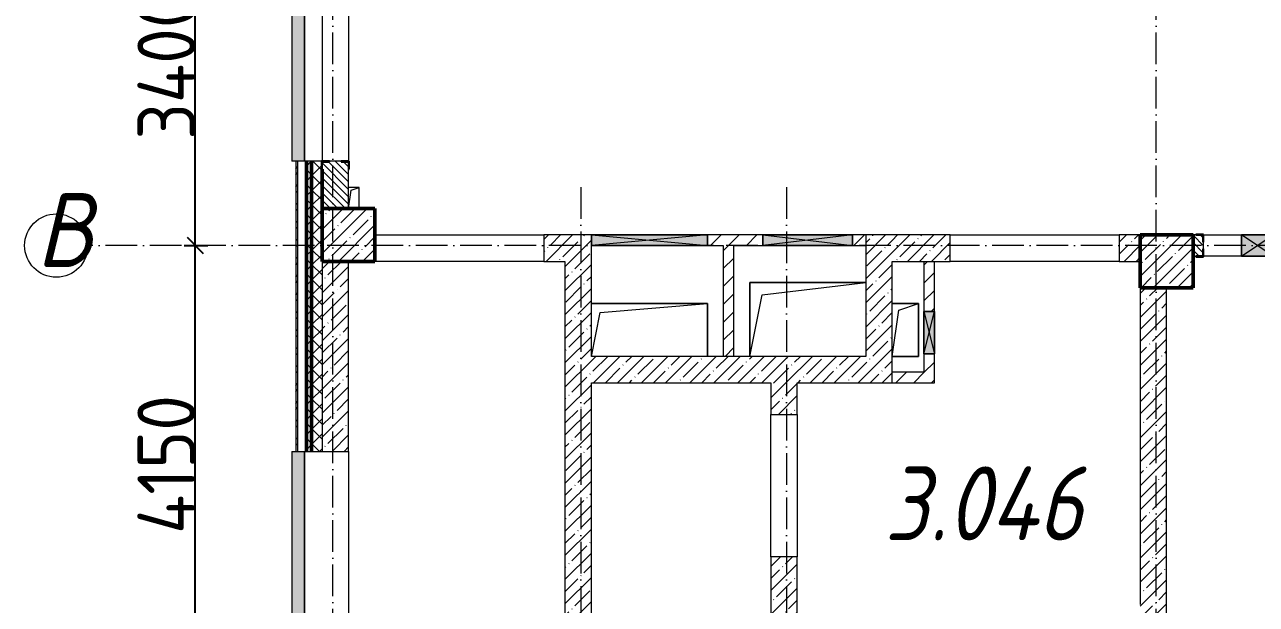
# Model space of a CAD drawing. Header units: millimetres. Extents: x -12989 to 629078, y -109036 to 555275.
# Drawn here: x 518241 to 529910, y -87935 to -82441 of the extents above; entities that cross this region are included whole.
import ezdxf

# ---------------------------------------------------------------- set-up
doc = ezdxf.new("R2010")
doc.units = ezdxf.units.MM
doc.linetypes.add('50_200_ШТРИХ_1Т_ш5_п1_п1_', pattern=[700, 500, -100, 0, -100])
for name, color, linetype, lineweight in [('A-____-____-DIMS', 7, 'Continuous', 9), ('A-DETL-GENF-OTLN', 7, 'Continuous', 9), ('A-FLOR-____-OTLN', 7, 'Continuous', 9), ('A-GENM-____-MCUT', 7, 'Continuous', 25), ('A-GENM-____-OTLN', 7, 'Continuous', 9), ('A-GENM-____-OTLN-1', 7, 'Continuous', 25), ('A-GLAZ-____-OTLN', 7, 'Continuous', 9), ('A-WALL-____-MCUT-1', 7, 'Continuous', 9), ('A-WALL-____-MCUT-2', 7, 'Continuous', 50), ('A-WALL-____-MCUT-3', 7, 'Continuous', 9), ('A-WALL-____-OTLN', 7, 'Continuous', 9), ('A-WALL-____-PATT-1', 7, 'Continuous', 9), ('A-WALL-FNSH-MCUT-1', 7, 'Continuous', 9), ('I-WALL-____-OTLN', 7, 'Continuous', 9), ('S-COLS-____-MCUT', 7, 'Continuous', 50), ('S-COLS-____-OTLN', 7, 'Continuous', 9), ('S-GRID-____-IDEN', 7, 'Continuous', 9), ('S-GRID-____-OTLN-1', 7, '50_200_ШТРИХ_1Т_ш5_п1_п1_', 9), ('Марки помещений', 7, 'Continuous', 9)]:
    doc.layers.add(name, color=color, linetype=linetype, lineweight=lineweight)
doc.layers.add('A-GLAZ-____-OTLN-1', color=7, linetype='Continuous', lineweight=9, true_color=0xc0c0c0)
doc.styles.add('ISOCPEUR_I', font='isocpeui.ttf', dxfattribs={"width": 0.9, "height": 2.5})
doc.styles.add('ISOCPEUR_I_2', font='isocpeui.ttf', dxfattribs={"width": 0.85, "height": 2.3})
doc.styles.add('ISOCPEUR_I_9', font='isocpeui.ttf', dxfattribs={"width": 0.9, "height": 250})
doc.styles.add('СПДС', font='isocpeur.ttf', dxfattribs={"width": 0.9})
doc.dimstyles.new('ISO-2_5_0_9К_БОЛЬШОЙ_ОСИ', dxfattribs={"dimscale": 304.8, "dimtxt": 248.995294, "dimasz": 0.492126, "dimexe": 0.393701, "dimexo": 0, "dimgap": 0, "dimtad": 1, "dimdec": 0, "dimzin": 0, "dimdsep": 46, "dimtxsty": 'ISOCPEUR_I_9', "dimblk1": 'OBLIQUE', "dimblk2": 'OBLIQUE', "dimsah": 1, "dimcen": 0.09, "dimdle": 0.393701, "dimazin": 0, "dimtfac": 1, "dimtdec": 4, "dimtix": 1, "dimtmove": 0, "dimatfit": 3, "dimfxl": 1, "dimtvp": 1, "dimtolj": 1, "dimtzin": 0, "dimarcsym": 2})
pattern_1 = [(45, (523510, -90515.61), (-114.0493, 114.0493), []), (45, (523624.06, -90515.61), (-114.0493, 114.0493), [201.612, -40.322, 3.353, -36.97])]
pattern_2 = [(135, (523510.01, -90515.614), (-35.35534, -35.35534), [])]
pattern_3 = [(45, (523510.01, -90515.61), (-84.8528, 84.8528), [])]
pattern_4 = [(45, (523510.01, -90515.61), (-70.7107, 70.7107), []), (135, (523510.01, -90515.61), (-70.7107, -70.7107), [])]

# ---------------------------------------------------------------- blocks, each defined once
blk = doc.blocks.new('BSC_Колонна _Прямоугольная - 500х500-V102-АР1_План отверстий 3 этажа в осях 1-64_А-ГГ')
at = {"layer": 'S-COLS-____-OTLN'}
h = blk.add_hatch(dxfattribs=at)
h.set_pattern_fill('FP_125', color=256, style=0, pattern_type=2)
h.set_pattern_definition([(45, (-5550, -5831.04), (-114.0493, 114.0493), []), (45, (-5435.95, -5831.04), (-114.0493, 114.0493), [201.613, -40.323, 3.353, -36.97])])
h.paths.add_polyline_path([(-250, -250), (250, -250), (250, 250), (-250, 250)], flags=0)
at = {"layer": 'S-COLS-____-MCUT'}
for p, q in [((250, 250), (-250, 250)), ((-250, 250), (-250, -250)), ((250, -250), (250, 250)), ((-250, -250), (250, -250))]:
    blk.add_line(p, q, dxfattribs=at)
blk = doc.blocks.new('BSC_Колонна _Прямоугольная - 500х500-V157-АР1_План отверстий 3 этажа в осях 1-64_А-ГГ')
at = {"layer": 'S-COLS-____-OTLN'}
h = blk.add_hatch(dxfattribs=at)
h.set_pattern_fill('FP_180', color=256, style=0, pattern_type=2)
h.set_pattern_definition([(45, (2200, -6081.04), (-114.0493, 114.0493), []), (45, (2314.05, -6081.04), (-114.0493, 114.0493), [201.612, -40.322, 3.353, -36.97])])
h.paths.add_polyline_path([(-250, -250), (250, -250), (250, 250), (-250, 250)], flags=0)
at = {"layer": 'S-COLS-____-MCUT'}
for p, q in [((250, 250), (-250, 250)), ((-250, 250), (-250, -250)), ((250, -250), (250, 250)), ((-250, -250), (250, -250))]:
    blk.add_line(p, q, dxfattribs=at)
blk = doc.blocks.new('Фахверк_СКБ_Уголок - 250_2700-27497298-АР1_План отверстий 3 этажа в осях 1-64_А-ГГ')
at = {"layer": 'A-GENM-____-MCUT'}
for p, q in [((200, 181), (125, 181)), ((125, 181), (125, 106)), ((131, 106), (131, 175)), ((131, 175), (200, 175)), ((200, 175), (200, 181)), ((125, 106), (131, 106)), ((131, -6), (125, -6)), ((125, -6), (125, -81)), ((125, -81), (200, -81)), ((131, -75), (131, -6)), ((200, -75), (131, -75)), ((200, -81), (200, -75))]:
    blk.add_line(p, q, dxfattribs=at)
blk = doc.blocks.new('Фахверк_СКБ_Уголок - 200_3550_зеркало-28264001-АР1_План отверстий 3 этажа в осях 1-64_А-ГГ')
at = {"layer": 'A-GENM-____-MCUT'}
for p, q in [((200, 156), (125, 156)), ((125, 156), (125, 81)), ((131, 81), (131, 150)), ((131, 150), (200, 150)), ((200, 150), (200, 156)), ((125, 81), (131, 81)), ((131, 19), (125, 19)), ((125, 19), (125, -56)), ((131, -50), (131, 19)), ((125, -56), (200, -56)), ((200, -50), (131, -50)), ((200, -56), (200, -50))]:
    blk.add_line(p, q, dxfattribs=at)
blk = doc.blocks.new('AR_Отверстие прямоугольное _в плите_ - AR_Отверстие прямоугольное _в плите_-V175-АР1_План отверстий 3 этажа в осях 1-64_А-ГГ')
at = {"layer": 'A-GENM-____-OTLN'}
for p, q in [((50, 100), (-50, 100)), ((-50, -100), (-25, 75)), ((-25, 75), (50, 100)), ((50, -100), (50, 100))]:
    blk.add_line(p, q, dxfattribs=at)
blk = doc.blocks.new('AR_Отверстие прямоугольное _в плите_ - AR_Отверстие прямоугольное _в плите_-V171-АР1_План отверстий 3 этажа в осях 1-64_А-ГГ')
at = {"layer": 'A-GENM-____-OTLN'}
for p, q in [((125, 250), (-125, 250)), ((-63, 188), (125, 250)), ((125, -250), (125, 250)), ((-125, -250), (-63, 188)), ((-125, -250), (125, -250))]:
    blk.add_line(p, q, dxfattribs=at)
blk = doc.blocks.new('AR_Отверстие прямоугольное _в плите_ - AR_Отверстие прямоугольное _в плите_-30552744-АР1_План отверстий 3 этажа в осях 1-64_А-ГГ')
at = {"layer": 'A-GENM-____-OTLN'}
for p, q in [((550, 350), (-550, 350)), ((-550, 350), (-550, -350)), ((-433, 233), (550, 350)), ((-550, -350), (-433, 233))]:
    blk.add_line(p, q, dxfattribs=at)
blk = doc.blocks.new('AR_Отверстие прямоугольное _в плите_ - AR_Отверстие прямоугольное _в плите_-30552508-АР1_План отверстий 3 этажа в осях 1-64_А-ГГ')
at = {"layer": 'A-GENM-____-OTLN'}
for p, q in [((550, 250), (-550, 250)), ((-467, 167), (550, 250)), ((550, -250), (550, 250)), ((-550, -250), (-467, 167))]:
    blk.add_line(p, q, dxfattribs=at)
blk = doc.blocks.new('Отлив_СКБ - Отлив витража_120_НВФ-V216-АР1_План отверстий 3 этажа в осях 1-64_А-ГГ')
at = {"layer": 'A-GLAZ-____-OTLN-1'}
for points in [[(0, 2), (1800, 2), (1800, 120), (0, 120), (0, 63)], [(0, 0), (1800, 0), (1800, 2), (0, 2)]]:
    blk.add_hatch(color=256, dxfattribs=at).paths.add_polyline_path(points, flags=0)
at = {"layer": 'A-GLAZ-____-OTLN'}
for p, q in [((0, 83), (0, 120)), ((1800, 120), (0, 120)), ((1800, 120), (1800, 83)), ((0, 2), (1800, 2)), ((1800, 0), (0, 0))]:
    blk.add_line(p, q, dxfattribs=at)
blk = doc.blocks.new('AR_Отверстие прямоугольное _в стене__БезПР - AR_Отверстие прямоугольное _в стене__БезПР-36428349-АР1_План отверстий 3 этажа в осях 1-64_А-ГГ')
at = {"layer": 'A-GLAZ-____-OTLN'}
blk.add_hatch(color=256, dxfattribs=at).paths.add_polyline_path([(-150, 100), (-150, -100), (150, -100), (150, 100)], flags=0)
at = {"layer": 'A-DETL-GENF-OTLN'}
for p, q in [((-150, -100), (-150, 100)), ((-150, 100), (150, 100)), ((150, 100), (-150, -100)), ((-150, 100), (150, -100)), ((150, 100), (-150, 100)), ((-150, 100), (-150, -100)), ((150, 100), (150, -100)), ((150, -100), (150, 100)), ((150, -100), (-150, -100)), ((-150, -100), (150, -100))]:
    blk.add_line(p, q, dxfattribs=at)
at = {"layer": 'A-GLAZ-____-OTLN'}
blk.add_line((150, 100), (-150, 100), dxfattribs=at)
blk = doc.blocks.new('AR_Отверстие прямоугольное _в стене_ - AR_Отверстие прямоугольное _в стене__ОВ-36990253-АР1_План отверстий 3 этажа в осях 1-64_А-ГГ')
at = {"layer": 'A-GLAZ-____-OTLN'}
blk.add_hatch(color=256, dxfattribs=at).paths.add_polyline_path([(550, -50), (550, 50), (-550, 50), (-550, -50)], flags=0)
at = {"layer": 'A-DETL-GENF-OTLN'}
for p, q in [((-550, -50), (-550, 50)), ((-550, 50), (550, 50)), ((550, 50), (-550, -50)), ((-550, 50), (550, -50)), ((550, 50), (-550, 50)), ((-550, 50), (-550, -50)), ((550, 50), (550, -50)), ((550, -50), (550, 50)), ((550, -50), (-550, -50)), ((-550, -50), (550, -50))]:
    blk.add_line(p, q, dxfattribs=at)
blk = doc.blocks.new('AR_Отверстие прямоугольное _в стене_ - AR_Отверстие прямоугольное _в стене__ОВ-36989221-АР1_План отверстий 3 этажа в осях 1-64_А-ГГ')
at = {"layer": 'A-GLAZ-____-OTLN'}
blk.add_hatch(color=256, dxfattribs=at).paths.add_polyline_path([(-200, -50), (200, -50), (200, 50), (-200, 50)], flags=0)
at = {"layer": 'A-DETL-GENF-OTLN'}
for p, q in [((-200, -50), (-200, 50)), ((-200, 50), (200, 50)), ((200, 50), (-200, -50)), ((-200, 50), (200, -50)), ((200, 50), (-200, 50)), ((-200, 50), (-200, -50)), ((200, 50), (200, -50)), ((200, -50), (200, 50)), ((200, -50), (-200, -50)), ((-200, -50), (200, -50))]:
    blk.add_line(p, q, dxfattribs=at)
blk = doc.blocks.new('AR_Отверстие прямоугольное _в стене__БезПР - AR_Отверстие прямоугольное _в стене__БезПР-36899555-АР1_План отверстий 3 этажа в осях 1-64_А-ГГ')
at = {"layer": 'A-GLAZ-____-OTLN'}
blk.add_hatch(color=256, dxfattribs=at).paths.add_polyline_path([(-425, -50), (425, -50), (425, 50), (-425, 50)], flags=0)
at = {"layer": 'A-DETL-GENF-OTLN'}
for p, q in [((-425, -50), (-425, 50)), ((-425, 50), (425, 50)), ((425, 50), (-425, -50)), ((-425, 50), (425, -50)), ((425, 50), (-425, 50)), ((-425, 50), (-425, -50)), ((425, 50), (425, -50)), ((425, -50), (425, 50)), ((425, -50), (-425, -50)), ((-425, -50), (425, -50))]:
    blk.add_line(p, q, dxfattribs=at)
at = {"layer": 'A-GLAZ-____-OTLN'}
blk.add_line((425, 50), (-425, 50), dxfattribs=at)
blk = doc.blocks.new('Ось сетки - Круг_Ø6_00__ISO-2_5_0_9K_-25732049-АР1_План отверстий 3 этажа в осях 1-64_А-ГГ')
at = {"layer": 'S-GRID-____-IDEN'}
blk.add_circle((0, 0), 3, dxfattribs=at)
blk = doc.blocks.new('_Oblique')
at = {"color": 0, "linetype": 'ByBlock', "lineweight": -2}
blk.add_line((-0.5, -0.5), (0.5, 0.5), dxfattribs=at)
blk = doc.blocks.new('*D2946')
at = {"layer": 'A-____-____-DIMS', "color": 0, "lineweight": -2, "transparency": 16777216}
for p, q in [((280119, -85152), (280119, -80762)), ((280013, -80882), (280239, -80882)), ((280013, -85032), (280239, -85032))]:
    blk.add_line(p, q, dxfattribs=at)
at = {"layer": 'Defpoints', "color": 0, "transparency": 16777216}
for p in [(280013, -80882), (280119, -80882), (280013, -85032)]:
    blk.add_point(p, dxfattribs=at)
at = {"layer": 'A-____-____-DIMS', "color": 0, "lineweight": -2, "transparency": 16777216, "xscale": 150, "yscale": 150, "zscale": 150}
for p, rotation in [((280119, -80882), 90), ((280119, -85032), 270)]:
    blk.add_blockref('_Oblique', p, dxfattribs=dict(at, rotation=rotation))
at = {"layer": 'A-____-____-DIMS', "color": 0, "transparency": 16777216, "insert": (279845, -82957), "char_height": 548.6, "attachment_point": 5, "rotation": 90, "style": 'СПДС'}
blk.add_mtext('\\A1;4150', dxfattribs=at)
blk = doc.blocks.new('*D2947')
at = {"layer": 'A-____-____-DIMS', "color": 0, "lineweight": -2, "transparency": 16777216}
for p, q in [((280119, -81002), (280119, -77362)), ((280013, -77482), (280239, -77482)), ((280013, -80882), (280239, -80882))]:
    blk.add_line(p, q, dxfattribs=at)
at = {"layer": 'Defpoints', "color": 0, "transparency": 16777216}
for p in [(280013, -77482), (280119, -77482), (280013, -80882)]:
    blk.add_point(p, dxfattribs=at)
at = {"layer": 'A-____-____-DIMS', "color": 0, "lineweight": -2, "transparency": 16777216, "xscale": 150, "yscale": 150, "zscale": 150}
for p, rotation in [((280119, -77482), 90), ((280119, -80882), 270)]:
    blk.add_blockref('_Oblique', p, dxfattribs=dict(at, rotation=rotation))
at = {"layer": 'A-____-____-DIMS', "color": 0, "transparency": 16777216, "insert": (279845, -79182), "char_height": 548.6, "attachment_point": 5, "rotation": 90, "style": 'СПДС'}
blk.add_mtext('\\A1;3400', dxfattribs=at)
blk = doc.blocks.new('3эт')
at = {"layer": 'S-GRID-____-OTLN-1', "color": 251, "ltscale": 0.6, "true_color": 0x636466}
for p, q in [((281420.7, -91346.1), (281420.7, -36982.5)), ((289220.7, -91346.1), (289220.7, -36982.5)), ((283770.7, -80328.4), (283770.7, -91346.1)), ((285720.7, -80328.4), (285720.7, -91346.1)), ((374089.5, -80882.4), (279101.9, -80882.4))]:
    blk.add_line(p, q, dxfattribs=at)
at = {"layer": 'S-GRID-____-IDEN', "insert": (278611.9, -80385.4), "char_height": 700, "width": 223.671, "attachment_point": 1, "style": 'ISOCPEUR_I'}
blk.add_mtext('\\fISOCPEUR|b0|i1|c204|p34|;\\W.9;В', dxfattribs=at)
at = {"layer": 'A-____-____-DIMS'}
for base, p1, p2, override, picture, middle in [((280119.3, -77482.4), (280013.2, -80882.4), (280013.2, -77482.4), {"dimtxt": 1.8, "dimpost": '<>', "dimtxsty": 'СПДС', "dimfxl": 3400}, '*D2947', (279845, -79182.4)), ((280119.3, -80882.4), (280013.2, -85032.4), (280013.2, -80882.4), {"dimtxt": 1.8, "dimpost": '<>', "dimtxsty": 'СПДС', "dimfxl": 4150}, '*D2946', (279845, -82957.4))]:
    dim = blk.add_linear_dim(base=base, p1=p1, p2=p2, angle=90, dimstyle='ISO-2_5_0_9К_БОЛЬШОЙ_ОСИ', override=override, dxfattribs=at)
    dim.commit()
    dim.dimension.update_dxf_attribs({"geometry": picture, "text_midpoint": middle})

msp = doc.modelspace()

# ---------------------------------------------------------------- hatches: boundary and pattern name
at = {"layer": 'A-WALL-____-PATT-1'}
h = msp.add_hatch(dxfattribs=at)
h.set_pattern_fill('FP_3', color=256, style=0, pattern_type=2)
h.set_pattern_definition([(45, (523510.01, -90515.61), (-85.5366, 85.5366), []), (45, (523567.03, -90515.61), (-85.5366, 85.5366), [])])
h.paths.add_polyline_path([(520810.0077, -92684.5723), (520830.0077, -92684.5723), (520830.0077, -88284.5723), (520810.0077, -88284.5723), (520810.0077, -89781.561)], flags=0)
h.paths.add_polyline_path([(520810.0077, -86484.5723), (520830.0077, -86484.5723), (520830.0077, -83734.5723), (520810.0077, -83734.5723), (520810.0077, -86341.4395)], flags=0)
h.paths.add_polyline_path([(520830.0077, -81934.5723), (520830.0077, -81019.5723), (520810.0077, -81019.5723), (520810.0077, -81934.5723)], flags=0)
h = msp.add_hatch(dxfattribs=at)
h.set_pattern_fill('FP_1', color=256, style=0, pattern_type=2)
h.set_pattern_definition(pattern_4)
h.paths.add_polyline_path([(520910.0077, -92584.5723), (520960.0077, -92584.5723), (520960.0077, -88284.5723), (520910.0077, -88284.5723), (520910.0077, -89781.561)], flags=0)
h.paths.add_polyline_path([(520960.0077, -86484.5723), (520960.0077, -83734.5723), (520910.0077, -83734.5723), (520910.0077, -86484.5723)], flags=0)
h.paths.add_polyline_path([(520910.0077, -81934.5723), (520960.0077, -81934.5723), (520960.0077, -80999.5723), (520910.0077, -80999.5723), (520910.0077, -81181.2572)], flags=0)
h = msp.add_hatch(dxfattribs=at)
h.set_pattern_fill('FP_1', color=256, style=0, pattern_type=2)
h.set_pattern_definition(pattern_4)
h.paths.add_polyline_path([(520960.0077, -92534.5723), (521060.0077, -92534.5723), (521060.0077, -88284.5723), (520960.0077, -88284.5723), (520960.0077, -89781.561)], flags=0)
h.paths.add_polyline_path([(521060.0077, -86484.5723), (521060.0077, -83809.5723), (521054.0077, -83809.5723), (521054.0077, -83734.5723), (520960.0077, -83734.5723), (520960.0077, -86484.5723)], flags=0)
h.paths.add_polyline_path([(521054.0077, -81934.5723), (521054.0077, -81859.5723), (521060.0077, -81859.5723), (521060.0077, -80999.5723), (520960.0077, -80999.5723), (520960.0077, -81934.5723)], flags=0)
h = msp.add_hatch(dxfattribs=at)
h.set_pattern_fill('FP_6', color=256, style=0, pattern_type=2)
h.set_pattern_definition(pattern_2)
h.paths.add_polyline_path([(521129.0077, -84184.5723), (521310.0077, -84184.5723), (521310.0077, -83740.5723), (521241.0077, -83740.5723), (521241.0077, -83734.5723), (521129.0077, -83734.5723), (521129.0077, -83740.5723), (521060.0077, -83740.5723), (521060.0077, -84184.5723)], flags=0)
h.paths.add_polyline_path([(521241.0077, -81934.5723), (521241.0077, -81928.5723), (521310.0077, -81928.5723), (521310.0077, -81534.5723), (521060.0077, -81534.5723), (521060.0077, -81928.5723), (521129.0077, -81928.5723), (521129.0077, -81934.5723)], flags=0)
h = msp.add_hatch(dxfattribs=at)
h.set_pattern_fill('FP_38', color=256, style=0, pattern_type=2)
h.set_pattern_definition(pattern_1)
h.paths.add_polyline_path([(523160.0077, -84684.5723), (523610.0077, -84684.5723), (523610.0077, -84434.5723), (523160.0077, -84434.5723)], flags=0)
h = msp.add_hatch(dxfattribs=at)
h.set_pattern_fill('FP_4', color=256, style=0, pattern_type=2)
h.set_pattern_definition(pattern_3)
h.paths.add_polyline_path([(526210.0077, -84534.5723), (526210.0077, -84434.5723), (526085.0077, -84434.5723), (526085.0077, -84534.5723)], flags=0)
h.paths.add_polyline_path([(524710.0077, -84534.5723), (525235.0077, -84534.5723), (525235.0077, -84434.5723), (524710.0077, -84434.5723), (524710.0077, -84522.5723)], flags=0)
h = msp.add_hatch(dxfattribs=at)
h.set_pattern_fill('FP_38', color=256, style=0, pattern_type=2)
h.set_pattern_definition(pattern_1)
h.paths.add_polyline_path([(526460.0077, -85584.5723), (526460.0077, -84434.5723), (526210.0077, -84434.5723), (526210.0077, -85584.5723)], flags=0)
h = msp.add_hatch(dxfattribs=at)
h.set_pattern_fill('FP_38', color=256, style=0, pattern_type=2)
h.set_pattern_definition(pattern_1)
h.paths.add_polyline_path([(528810.0077, -84684.5723), (528810.0077, -84434.5723), (528610.0077, -84434.5723), (528610.0077, -84684.5723)], flags=0)
h.paths.add_polyline_path([(526460.0077, -84684.5723), (527010.0077, -84684.5723), (527010.0077, -84434.5723), (526460.0077, -84434.5723)], flags=0)
h = msp.add_hatch(dxfattribs=at)
h.set_pattern_fill('FP_6', color=256, style=0, pattern_type=2)
h.set_pattern_definition(pattern_2)
h.paths.add_polyline_path([(533316.0077, -84634.5723), (533910.0077, -84634.5723), (533910.0077, -84434.5723), (533316.0077, -84434.5723), (533316.0077, -84503.5723), (533310.0077, -84503.5723), (533310.0077, -84565.5723), (533316.0077, -84565.5723)], flags=0)
h.paths.add_polyline_path([(530566.1879, -84634.5723), (532154.0077, -84634.5723), (532154.0077, -84565.5723), (532160.0077, -84565.5723), (532160.0077, -84503.5723), (532154.0077, -84503.5723), (532154.0077, -84434.5723), (530566.0077, -84434.5723), (530566.0077, -84503.5723), (530560.0077, -84503.5723), (530560.0077, -84565.5723), (530566.0077, -84565.5723), (530566.0077, -84634.5723)], flags=0)
h.paths.add_polyline_path([(529310.0077, -84634.5723), (529404.0077, -84634.5723), (529404.0077, -84565.5723), (529410.0077, -84565.5723), (529410.0077, -84503.5723), (529404.0077, -84503.5723), (529404.0077, -84434.5723), (529310.0077, -84434.5723), (529310.0077, -84540.5723)], flags=0)
h = msp.add_hatch(dxfattribs=at)
h.set_pattern_fill('FP_4', color=256, style=0, pattern_type=2)
h.set_pattern_definition(pattern_3)
h.paths.add_polyline_path([(524960.0077, -85584.5723), (524960.0077, -84534.5723), (524860.0077, -84534.5723), (524860.0077, -85584.5723)], flags=0)
h = msp.add_hatch(dxfattribs=at)
h.set_pattern_fill('FP_38', color=256, style=0, pattern_type=2)
h.set_pattern_definition(pattern_1)
h.paths.add_polyline_path([(521060.0077, -92434.5723), (521310.0077, -92434.5723), (521310.0077, -88284.5723), (521060.0077, -88284.5723), (521060.0077, -89781.561)], flags=0)
h.paths.add_polyline_path([(521060.0077, -86484.5723), (521310.0077, -86484.5723), (521310.0077, -84684.5723), (521060.0077, -84684.5723), (521060.0077, -86341.4395)], flags=0)
h = msp.add_hatch(dxfattribs=at)
h.set_pattern_fill('FP_38', color=256, style=0, pattern_type=2)
h.set_pattern_definition(pattern_1)
h.paths.add_polyline_path([(523496.3308, -88784.5723), (523610.0077, -88784.5723), (523610.0077, -84684.5723), (523360.0077, -84684.5723), (523360.0077, -88784.5723)], flags=0)
h = msp.add_hatch(dxfattribs=at)
h.set_pattern_fill('FP_4', color=256, style=0, pattern_type=2)
h.set_pattern_definition(pattern_3)
h.paths.add_polyline_path([(526860.0077, -85834.5723), (526860.0077, -85559.5723), (526760.0077, -85559.5723), (526760.0077, -85834.5723)], flags=0)
h.paths.add_polyline_path([(526860.0077, -85159.5723), (526860.0077, -84684.5723), (526760.0077, -84684.5723), (526760.0077, -85159.5723), (526814.7696, -85159.5723)], flags=0)
h = msp.add_hatch(dxfattribs=at)
h.set_pattern_fill('FP_38', color=256, style=0, pattern_type=2)
h.set_pattern_definition(pattern_1)
h.paths.add_polyline_path([(529060.0077, -88534.5723), (529060.0077, -84934.5723), (528810.0077, -84934.5723), (528810.0077, -88534.5723)], flags=0)
h = msp.add_hatch(dxfattribs=at)
h.set_pattern_fill('FP_38', color=256, style=0, pattern_type=2)
h.set_pattern_definition(pattern_1)
h.paths.add_polyline_path([(526460.0077, -85834.5723), (526460.0077, -85584.5723), (523610.0077, -85584.5723), (523610.0077, -85834.5723), (525560.0077, -85834.5723)], flags=0)
h = msp.add_hatch(dxfattribs=at)
h.set_pattern_fill('FP_4', color=256, style=0, pattern_type=2)
h.set_pattern_definition(pattern_3)
h.paths.add_polyline_path([(526760.0077, -85834.5723), (526760.0077, -85734.5723), (526460.0077, -85734.5723), (526460.0077, -85834.5723)], flags=0)
h = msp.add_hatch(dxfattribs=at)
h.set_pattern_fill('FP_38', color=256, style=0, pattern_type=2)
h.set_pattern_definition(pattern_1)
h.paths.add_polyline_path([(525310.0077, -88534.5723), (525560.0077, -88534.5723), (525560.0077, -87484.5723), (525310.0077, -87484.5723), (525310.0077, -88061.5002)], flags=0)
h.paths.add_polyline_path([(525560.0077, -86134.5723), (525560.0077, -85834.5723), (525310.0077, -85834.5723), (525310.0077, -86134.5723)], flags=0)

# ---------------------------------------------------------------- linework, layer by layer
at = {"layer": 'A-FLOR-____-OTLN'}
for p, q in [((525110.0077, -84884.5723), (526210.0077, -84884.5723)), ((525110.0077, -85584.5723), (525110.0077, -84884.5723)), ((523610.0077, -85084.5723), (524710.0077, -85084.5723)), ((524710.0077, -85084.5723), (524710.0077, -85584.5723)), ((526460.0077, -85084.5723), (526710.0077, -85084.5723)), ((526710.0077, -85084.5723), (526710.0077, -85584.5723)), ((526710.0077, -85584.5723), (526460.0077, -85584.5723))]:
    msp.add_line(p, q, dxfattribs=at)
at = {"layer": 'A-WALL-____-MCUT-1'}
for p, q in [((523610.0077, -84434.5723), (523160.0077, -84434.5723)), ((523160.0077, -84434.5723), (523160.0077, -84684.5723)), ((526210.0077, -84434.5723), (526210.0077, -85584.5723)), ((527010.0077, -84434.5723), (526210.0077, -84434.5723)), ((527010.0077, -84684.5723), (527010.0077, -84434.5723)), ((528810.0077, -84434.5723), (528610.0077, -84434.5723)), ((528610.0077, -84434.5723), (528610.0077, -84684.5723)), ((523610.0077, -85584.5723), (523610.0077, -84534.5723)), ((521060.0077, -84684.5723), (521060.0077, -86484.5723)), ((521310.0077, -86484.5723), (521310.0077, -84684.5723)), ((523160.0077, -84684.5723), (523360.0077, -84684.5723)), ((523360.0077, -84684.5723), (523360.0077, -88784.5723)), ((526460.0077, -85834.5723), (526460.0077, -84684.5723)), ((526460.0077, -84684.5723), (527010.0077, -84684.5723)), ((528610.0077, -84684.5723), (528810.0077, -84684.5723)), ((528810.0077, -84934.5723), (528810.0077, -87934.5723)), ((529060.0077, -91934.5723), (529060.0077, -84934.5723)), ((526210.0077, -85584.5723), (523610.0077, -85584.5723)), ((523610.0077, -88534.5723), (523610.0077, -85834.5723)), ((523610.0077, -85834.5723), (525310.0077, -85834.5723)), ((525310.0077, -85834.5723), (525310.0077, -86134.5723)), ((525560.0077, -85834.5723), (526460.0077, -85834.5723)), ((525560.0077, -86134.5723), (525560.0077, -85834.5723)), ((525310.0077, -86134.5723), (525560.0077, -86134.5723)), ((521060.0077, -86484.5723), (521310.0077, -86484.5723)), ((525310.0077, -87484.5723), (525310.0077, -88534.5723)), ((525560.0077, -87484.5723), (525310.0077, -87484.5723)), ((525560.0077, -88534.5723), (525560.0077, -87484.5723))]:
    msp.add_line(p, q, dxfattribs=at)
at = {"layer": 'A-WALL-____-MCUT-2'}
for p, q in [((520910.0077, -86484.5723), (520910.0077, -83734.5723)), ((520960.0077, -86484.5723), (520960.0077, -83734.5723)), ((521060.0077, -83809.5723), (521060.0077, -84184.5723))]:
    msp.add_line(p, q, dxfattribs=at)
at = {"layer": 'A-WALL-____-MCUT-3'}
for p, q in [((520830.0077, -86484.5723), (520830.0077, -83734.5723)), ((521054.0077, -83734.5723), (520830.0077, -83734.5723)), ((521241.0077, -83734.5723), (521129.0077, -83734.5723)), ((521310.0077, -84184.5723), (521310.0077, -83809.5723)), ((529335.0077, -84434.5723), (529310.0077, -84434.5723)), ((529410.0077, -84565.5723), (529410.0077, -84503.5723)), ((529310.0077, -84634.5723), (529335.0077, -84634.5723)), ((520830.0077, -86484.5723), (521060.0077, -86484.5723))]:
    msp.add_line(p, q, dxfattribs=at)
at = {"layer": 'A-WALL-____-OTLN'}
for p, q in [((521060.0077, -81934.5723), (521060.0077, -83734.5723)), ((521310.0077, -81934.5723), (521310.0077, -83734.5723)), ((521560.0077, -84434.5723), (523160.0077, -84434.5723)), ((527010.0077, -84434.5723), (528610.0077, -84434.5723)), ((523160.0077, -84684.5723), (521560.0077, -84684.5723)), ((528610.0077, -84684.5723), (527010.0077, -84684.5723)), ((525310.0077, -87484.5723), (525310.0077, -86134.5723)), ((525560.0077, -86134.5723), (525560.0077, -87484.5723)), ((521310.0077, -86484.5723), (521310.0077, -88284.5723))]:
    msp.add_line(p, q, dxfattribs=at)
at = {"layer": 'A-WALL-FNSH-MCUT-1'}
for p, q in [((520810.0077, -83734.5723), (520810.0077, -86484.5723)), ((520830.0077, -83734.5723), (520810.0077, -83734.5723)), ((525235.0077, -84434.5723), (524710.0077, -84434.5723)), ((526210.0077, -84434.5723), (526085.0077, -84434.5723)), ((524710.0077, -84534.5723), (524860.0077, -84534.5723)), ((524860.0077, -84534.5723), (524860.0077, -85584.5723)), ((524960.0077, -84534.5723), (525235.0077, -84534.5723)), ((524960.0077, -85584.5723), (524960.0077, -84534.5723)), ((526085.0077, -84534.5723), (526210.0077, -84534.5723)), ((526760.0077, -84684.5723), (526760.0077, -85159.5723)), ((526860.0077, -85159.5723), (526860.0077, -84684.5723)), ((526760.0077, -85559.5723), (526760.0077, -85734.5723)), ((526860.0077, -85834.5723), (526860.0077, -85559.5723)), ((526760.0077, -85734.5723), (526460.0077, -85734.5723)), ((526460.0077, -85834.5723), (526860.0077, -85834.5723)), ((520810.0077, -86484.5723), (520830.0077, -86484.5723))]:
    msp.add_line(p, q, dxfattribs=at)
at = {"layer": 'I-WALL-____-OTLN'}
for p, q in [((529410.0077, -84434.5723), (529770.0077, -84434.5723)), ((529770.0077, -84634.5723), (529410.0077, -84634.5723))]:
    msp.add_line(p, q, dxfattribs=at)

# ---------------------------------------------------------------- block references
msp.add_blockref('3эт', (239739.3002, -3652.1582))
at = {"layer": 'A-GENM-____-OTLN'}
for name, p in [('AR_Отверстие прямоугольное _в плите_ - AR_Отверстие прямоугольное _в плите_-V175-АР1_План отверстий 3 этажа в осях 1-64_А-ГГ', (521360.0077, -84084.5723)), ('AR_Отверстие прямоугольное _в плите_ - AR_Отверстие прямоугольное _в плите_-30552744-АР1_План отверстий 3 этажа в осях 1-64_А-ГГ', (525660.0077, -85234.5723)), ('AR_Отверстие прямоугольное _в плите_ - AR_Отверстие прямоугольное _в плите_-30552508-АР1_План отверстий 3 этажа в осях 1-64_А-ГГ', (524160.0077, -85334.5723)), ('AR_Отверстие прямоугольное _в плите_ - AR_Отверстие прямоугольное _в плите_-V171-АР1_План отверстий 3 этажа в осях 1-64_А-ГГ', (526585.0077, -85334.5723))]:
    msp.add_blockref(name, p, dxfattribs=at)
at = {"layer": 'A-GENM-____-OTLN-1'}
for name, p, rotation in [('Фахверк_СКБ_Уголок - 250_2700-27497298-АР1_План отверстий 3 этажа в осях 1-64_А-ГГ', (521135.0077, -83609.5723), 269.9999999999999), ('Фахверк_СКБ_Уголок - 200_3550_зеркало-28264001-АР1_План отверстий 3 этажа в осях 1-64_А-ГГ', (529535.0077, -84484.5723), 180)]:
    msp.add_blockref(name, p, dxfattribs=dict(at, rotation=rotation))
at = {"layer": 'A-GLAZ-____-OTLN'}
for name, p, rotation in [('Отлив_СКБ - Отлив витража_120_НВФ-V216-АР1_План отверстий 3 этажа в осях 1-64_А-ГГ', (520893.0077, -83734.5723), 90), ('AR_Отверстие прямоугольное _в стене__БезПР - AR_Отверстие прямоугольное _в стене__БезПР-36428349-АР1_План отверстий 3 этажа в осях 1-64_А-ГГ', (529920.0077, -84534.5723), 180), ('AR_Отверстие прямоугольное _в стене_ - AR_Отверстие прямоугольное _в стене__ОВ-36989221-АР1_План отверстий 3 этажа в осях 1-64_А-ГГ', (526810.0077, -85359.5723), 89.99999999999993), ('Отлив_СКБ - Отлив витража_120_НВФ-V216-АР1_План отверстий 3 этажа в осях 1-64_А-ГГ', (520893.0077, -88284.5723), 90)]:
    msp.add_blockref(name, p, dxfattribs=dict(at, rotation=rotation))
for name, p in [('AR_Отверстие прямоугольное _в стене_ - AR_Отверстие прямоугольное _в стене__ОВ-36990253-АР1_План отверстий 3 этажа в осях 1-64_А-ГГ', (524160.0077, -84484.5723)), ('AR_Отверстие прямоугольное _в стене__БезПР - AR_Отверстие прямоугольное _в стене__БезПР-36899555-АР1_План отверстий 3 этажа в осях 1-64_А-ГГ', (525660.0077, -84484.5723))]:
    msp.add_blockref(name, p, dxfattribs=at)
at = {"layer": 'S-COLS-____-OTLN'}
for name, p in [('BSC_Колонна _Прямоугольная - 500х500-V157-АР1_План отверстий 3 этажа в осях 1-64_А-ГГ', (521310.0077, -84434.5723)), ('BSC_Колонна _Прямоугольная - 500х500-V102-АР1_План отверстий 3 этажа в осях 1-64_А-ГГ', (529060.0077, -84684.5723))]:
    msp.add_blockref(name, p, dxfattribs=at)
at = {"layer": 'S-GRID-____-IDEN', "xscale": 99.99999999999993, "yscale": 99.99999999999993, "zscale": 99.99999999999993, "rotation": 89.99999999999982}
msp.add_blockref('Ось сетки - Круг_Ø6_00__ISO-2_5_0_9K_-25732049-АР1_План отверстий 3 этажа в осях 1-64_А-ГГ', (518541.2375, -84534.5723), dxfattribs=at)

# ---------------------------------------------------------------- texts
at = {"layer": 'Марки помещений', "insert": (526386.8716, -86627.8244), "char_height": 700, "width": 817.72125, "attachment_point": 1, "style": 'ISOCPEUR_I_2'}
msp.add_mtext('3.046', dxfattribs=at)

doc.saveas('drawing.dxf')
